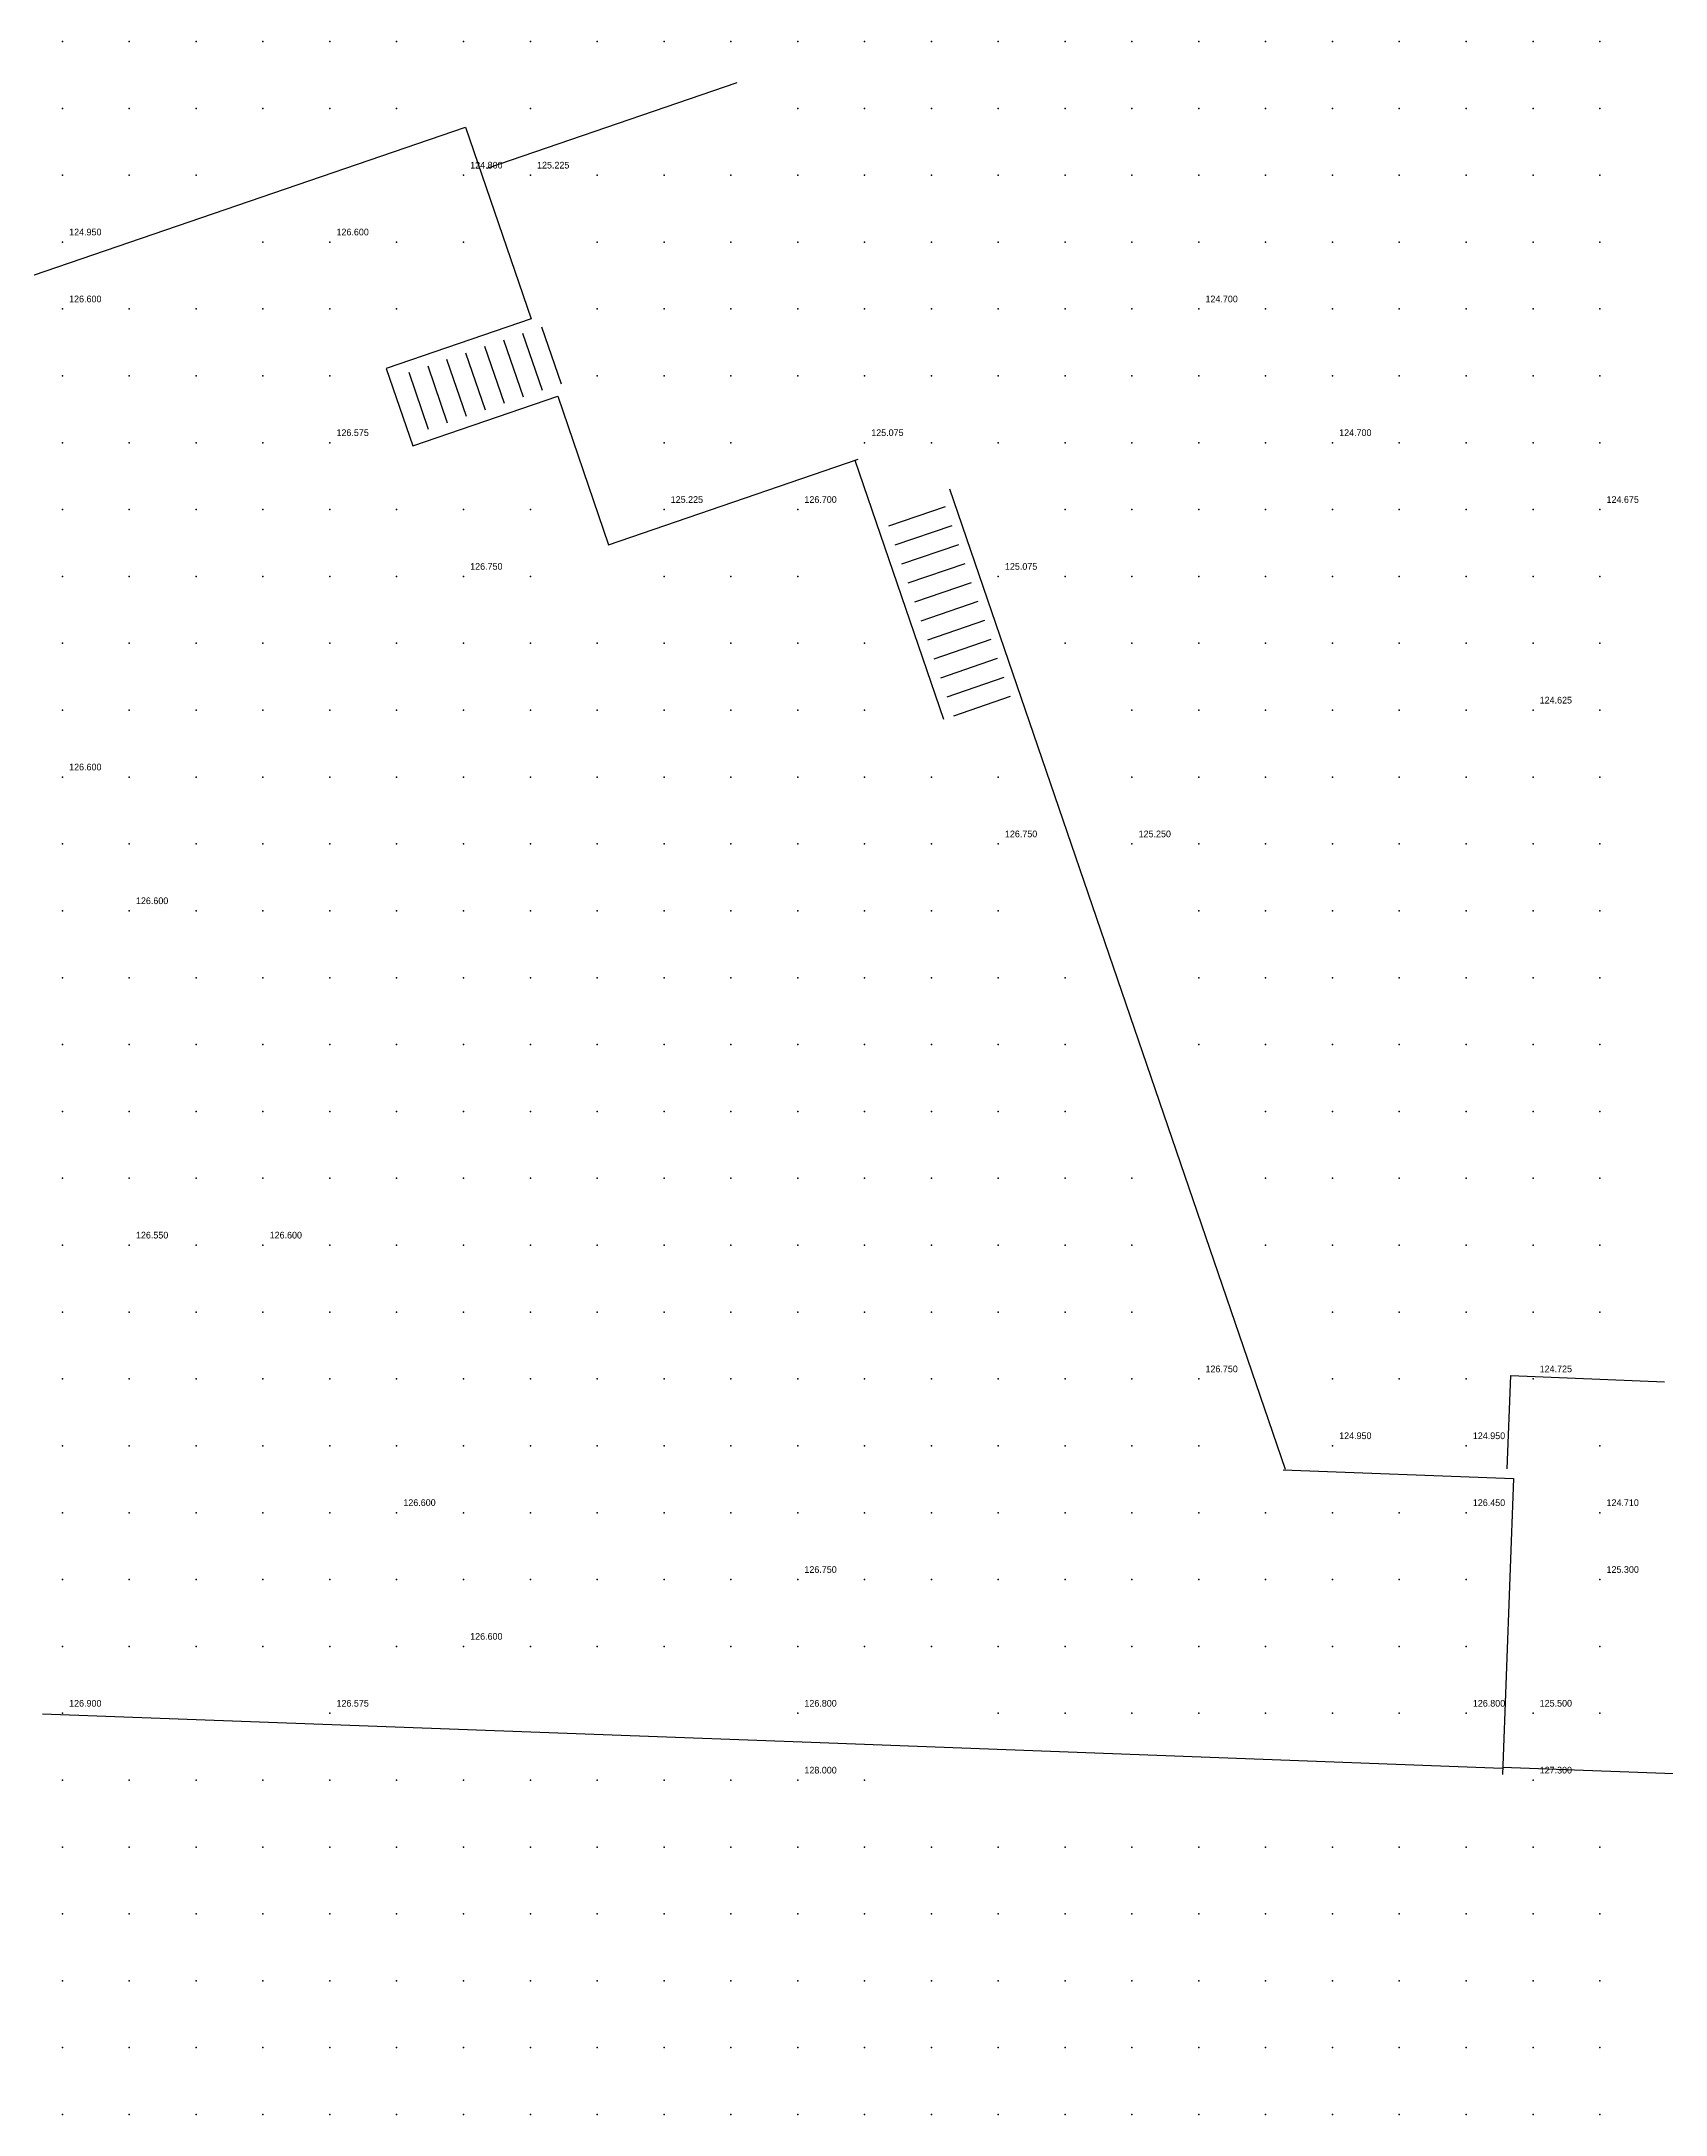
# Model space of a CAD drawing. Header units: metres. Extents: x 287878 to 288137, y 62805 to 63074.
# Drawn here: x 287902.69 to 287926.98, y 62980 to 63011 of the extents above; entities that cross this region are included whole.
import ezdxf

# ---------------------------------------------------------------- set-up
doc = ezdxf.new("R2010")
doc.units = ezdxf.units.M
for name, color, linetype in [('BARRIERS', 1, 'Continuous'), ('SURVEY_INTERP', 8, 'Continuous'), ('SURVEY_REAL', 3, 'Continuous')]:
    doc.layers.add(name, color=color, linetype=linetype)

msp = doc.modelspace()

# ---------------------------------------------------------------- linework, layer by layer
at = {"layer": 'BARRIERS'}
for p, q in [((287909.355, 63009.105), (287913.092, 63010.385)), ((287896.09, 63005.287), (287909.031, 63009.719)), ((287909.031, 63009.719), (287910.013, 63006.852)), ((287910.013, 63006.852), (287907.844, 63006.109)), ((287909.883, 63006.636), (287910.175, 63005.785)), ((287910.167, 63006.733), (287910.459, 63005.882)), ((287909.032, 63006.345), (287909.323, 63005.493)), ((287909.316, 63006.442), (287909.607, 63005.59)), ((287909.599, 63006.539), (287909.891, 63005.687)), ((287907.844, 63006.109), (287908.241, 63004.951)), ((287908.18, 63006.053), (287908.472, 63005.201)), ((287908.464, 63006.15), (287908.756, 63005.299)), ((287908.748, 63006.247), (287909.04, 63005.396)), ((287908.241, 63004.951), (287910.409, 63005.694)), ((287910.409, 63005.694), (287911.169, 63003.475)), ((287911.169, 63003.475), (287914.906, 63004.755)), ((287914.855, 63004.737), (287916.181, 63000.865)), ((287916.272, 63004.311), (287921.292, 62989.652)), ((287915.362, 63003.756), (287916.213, 63004.047)), ((287915.459, 63003.472), (287916.311, 63003.764)), ((287915.556, 63003.188), (287916.408, 63003.48)), ((287915.654, 63002.904), (287916.505, 63003.196)), ((287915.751, 63002.621), (287916.602, 63002.912)), ((287915.848, 63002.337), (287916.699, 63002.628)), ((287915.945, 63002.053), (287916.797, 63002.345)), ((287916.042, 63001.769), (287916.894, 63002.061)), ((287916.042, 63001.769), (287916.894, 63002.061)), ((287916.14, 63001.485), (287916.991, 63001.777)), ((287916.237, 63001.202), (287917.088, 63001.493)), ((287916.334, 63000.918), (287917.185, 63001.209)), ((287924.615, 62989.656), (287924.668, 62991.05)), ((287924.668, 62991.05), (287926.966, 62990.957)), ((287921.261, 62989.641), (287924.709, 62989.51)), ((287924.709, 62989.51), (287924.542, 62985.085)), ((287902.703, 62985.99), (287914.202, 62985.57)), ((287914.202, 62985.57), (287924.545, 62985.182)), ((287924.546, 62985.192), (287934.596, 62984.827))]:
    msp.add_line(p, q, dxfattribs=at)
at = {"layer": 'SURVEY_INTERP'}
for p in [(287903, 63011, 124.309), (287904, 63011, 124.139), (287905, 63011, 124.015), (287906, 63011, 123.935), (287907, 63011, 123.897), (287908, 63011, 123.898), (287909, 63011, 123.932), (287910, 63011, 123.986), (287911, 63011, 124.046), (287912, 63011, 124.116), (287913, 63011, 124.233), (287914, 63011, 124.443), (287916, 63011, 124.432), (287917, 63011, 124.167), (287918, 63011, 123.983), (287919, 63011, 123.879), (287920, 63011, 123.821), (287921, 63011, 123.782), (287922, 63011, 123.752), (287923, 63011, 123.73), (287924, 63011, 123.716), (287925, 63011, 123.705), (287926, 63011, 123.691), (287903, 63010, 124.367), (287904, 63010, 124.17), (287905, 63010, 124.028), (287906, 63010, 123.935), (287907, 63010, 123.883), (287908, 63010, 123.866), (287910, 63010, 123.911), (287914, 63010, 124.303), (287915, 63010, 124.412), (287916, 63010, 124.289), (287917, 63010, 124.106), (287918, 63010, 123.988), (287919, 63010, 123.935), (287920, 63010, 123.906), (287921, 63010, 123.866), (287922, 63010, 123.816), (287923, 63010, 123.771), (287924, 63010, 123.735), (287925, 63010, 123.707), (287926, 63010, 123.685), (287903, 63009, 124.353), (287904, 63009, 124.167), (287905, 63009, 124.025), (287911, 63009, 123.888), (287912, 63009, 123.943), (287913, 63009, 124.018), (287914, 63009, 124.102), (287915, 63009, 124.142), (287916, 63009, 124.099), (287917, 63009, 124.031), (287918, 63009, 124.01), (287919, 63009, 124.049), (287920, 63009, 124.077), (287921, 63009, 124.02), (287922, 63009, 123.926), (287923, 63009, 123.848), (287924, 63009, 123.791), (287925, 63009, 123.75), (287926, 63009, 123.719), (287906, 63008, 126.602), (287908, 63008, 126.603), (287909, 63008, 126.612), (287911, 63008, 123.825), (287912, 63008, 123.861), (287913, 63008, 123.908), (287914, 63008, 123.952), (287915, 63008, 123.976), (287916, 63008, 123.978), (287917, 63008, 123.991), (287918, 63008, 124.072), (287919, 63008, 124.26), (287920, 63008, 124.408), (287921, 63008, 124.259), (287922, 63008, 124.072), (287923, 63008, 123.957), (287924, 63008, 123.879), (287925, 63008, 123.827), (287926, 63008, 123.789), (287904, 63007, 126.601), (287905, 63007, 126.603), (287906, 63007, 126.602), (287907, 63007, 126.601), (287908, 63007, 126.606), (287911, 63007, 123.772), (287912, 63007, 123.795), (287913, 63007, 123.824), (287914, 63007, 123.854), (287915, 63007, 123.881), (287916, 63007, 123.911), (287917, 63007, 123.972), (287918, 63007, 124.116), (287919, 63007, 124.42), (287921, 63007, 124.431), (287922, 63007, 124.217), (287923, 63007, 124.094), (287924, 63007, 123.993), (287925, 63007, 123.935), (287926, 63007, 123.901), (287903, 63006, 126.601), (287904, 63006, 126.602), (287905, 63006, 126.602), (287906, 63006, 126.596), (287907, 63006, 126.591), (287911, 63006, 123.728), (287912, 63006, 123.744), (287913, 63006, 123.766), (287914, 63006, 123.792), (287915, 63006, 123.824), (287916, 63006, 123.868), (287917, 63006, 123.944), (287918, 63006, 124.079), (287919, 63006, 124.291), (287920, 63006, 124.443), (287921, 63006, 124.401), (287922, 63006, 124.435), (287923, 63006, 124.283), (287924, 63006, 124.119), (287925, 63006, 124.081), (287926, 63006, 124.079), (287903, 63005, 126.601), (287904, 63005, 126.603), (287905, 63005, 126.602), (287906, 63005, 126.59), (287912, 63005, 123.706), (287913, 63005, 123.726), (287916, 63005, 123.838), (287917, 63005, 123.909), (287918, 63005, 124.009), (287919, 63005, 124.133), (287920, 63005, 124.252), (287921, 63005, 124.447), (287923, 63005, 124.425), (287924, 63005, 124.213), (287925, 63005, 124.271), (287926, 63005, 124.384), (287903, 63004, 126.599), (287904, 63004, 126.604), (287905, 63004, 126.606), (287906, 63004, 126.603), (287907, 63004, 126.604), (287908, 63004, 126.653), (287909, 63004, 126.707), (287910, 63004, 126.7), (287918, 63004, 123.964), (287919, 63004, 124.051), (287920, 63004, 124.156), (287921, 63004, 124.312), (287922, 63004, 124.434), (287923, 63004, 124.312), (287924, 63004, 124.237), (287925, 63004, 124.409), (287903, 63003, 126.595), (287904, 63003, 126.603), (287905, 63003, 126.611), (287906, 63003, 126.621), (287907, 63003, 126.645), (287908, 63003, 126.706), (287910, 63003, 126.723), (287912, 63003, 126.675), (287913, 63003, 126.67), (287914, 63003, 126.671), (287918, 63003, 123.964), (287919, 63003, 124.028), (287920, 63003, 124.088), (287921, 63003, 124.152), (287922, 63003, 124.193), (287923, 63003, 124.192), (287924, 63003, 124.227), (287925, 63003, 124.33), (287926, 63003, 124.418), (287903, 63002, 126.591), (287904, 63002, 126.601), (287905, 63002, 126.611), (287906, 63002, 126.626), (287907, 63002, 126.652), (287908, 63002, 126.694), (287909, 63002, 126.721), (287910, 63002, 126.709), (287911, 63002, 126.688), (287912, 63002, 126.675), (287913, 63002, 126.673), (287914, 63002, 126.677), (287915, 63002, 126.686), (287918, 63002, 124.04), (287919, 63002, 124.094), (287920, 63002, 124.104), (287921, 63002, 124.102), (287922, 63002, 124.114), (287923, 63002, 124.166), (287924, 63002, 124.292), (287925, 63002, 124.4), (287926, 63002, 124.323), (287903, 63001, 126.594), (287904, 63001, 126.6), (287905, 63001, 126.608), (287906, 63001, 126.621), (287907, 63001, 126.641), (287908, 63001, 126.665), (287909, 63001, 126.682), (287910, 63001, 126.682), (287911, 63001, 126.675), (287912, 63001, 126.672), (287913, 63001, 126.674), (287914, 63001, 126.684), (287915, 63001, 126.699), (287919, 63001, 124.332), (287920, 63001, 124.261), (287921, 63001, 124.149), (287922, 63001, 124.106), (287923, 63001, 124.168), (287924, 63001, 124.388), (287926, 63001, 124.386), (287904, 63000, 126.6), (287905, 63000, 126.605), (287906, 63000, 126.615), (287907, 63000, 126.629), (287908, 63000, 126.644), (287909, 63000, 126.656), (287910, 63000, 126.662), (287911, 63000, 126.664), (287912, 63000, 126.667), (287913, 63000, 126.675), (287914, 63000, 126.69), (287915, 63000, 126.711), (287916, 63000, 126.732), (287917, 63000, 126.741), (287919, 63000, 124.844), (287920, 63000, 124.594), (287921, 63000, 124.26), (287922, 63000, 124.111), (287923, 63000, 124.123), (287924, 63000, 124.26), (287925, 63000, 124.378), (287926, 63000, 124.257), (287903, 62999, 126.598), (287904, 62999, 126.6), (287905, 62999, 126.603), (287906, 62999, 126.61), (287907, 62999, 126.62), (287908, 62999, 126.631), (287909, 62999, 126.641), (287910, 62999, 126.649), (287911, 62999, 126.655), (287912, 62999, 126.662), (287913, 62999, 126.674), (287914, 62999, 126.691), (287915, 62999, 126.716), (287916, 62999, 126.74), (287920, 62999, 124.843), (287921, 62999, 124.33), (287922, 62999, 124.097), (287923, 62999, 124.044), (287924, 62999, 124.077), (287925, 62999, 124.105), (287926, 62999, 124.071), (287903, 62998, 126.599), (287905, 62998, 126.601), (287906, 62998, 126.606), (287907, 62998, 126.614), (287908, 62998, 126.623), (287909, 62998, 126.632), (287910, 62998, 126.64), (287911, 62998, 126.648), (287912, 62998, 126.658), (287913, 62998, 126.67), (287914, 62998, 126.688), (287915, 62998, 126.71), (287916, 62998, 126.731), (287917, 62998, 126.74), (287920, 62998, 124.61), (287921, 62998, 124.244), (287922, 62998, 124.04), (287923, 62998, 123.964), (287924, 62998, 123.95), (287925, 62998, 123.947), (287926, 62998, 123.932), (287903, 62997, 126.598), (287904, 62997, 126.599), (287905, 62997, 126.601), (287906, 62997, 126.604), (287907, 62997, 126.61), (287908, 62997, 126.618), (287909, 62997, 126.626), (287910, 62997, 126.634), (287911, 62997, 126.643), (287912, 62997, 126.653), (287913, 62997, 126.665), (287914, 62997, 126.68), (287915, 62997, 126.697), (287916, 62997, 126.712), (287917, 62997, 126.719), (287918, 62997, 126.716), (287920, 62997, 124.245), (287921, 62997, 124.076), (287922, 62997, 123.953), (287923, 62997, 123.891), (287924, 62997, 123.866), (287925, 62997, 123.854), (287926, 62997, 123.842), (287903, 62996, 126.594), (287904, 62996, 126.595), (287905, 62996, 126.597), (287906, 62996, 126.601), (287907, 62996, 126.606), (287908, 62996, 126.613), (287909, 62996, 126.621), (287910, 62996, 126.63), (287911, 62996, 126.639), (287912, 62996, 126.649), (287913, 62996, 126.66), (287914, 62996, 126.673), (287915, 62996, 126.685), (287916, 62996, 126.695), (287917, 62996, 126.701), (287918, 62996, 126.701), (287920, 62996, 123.999), (287921, 62996, 123.931), (287922, 62996, 123.87), (287923, 62996, 123.833), (287924, 62996, 123.815), (287925, 62996, 123.805), (287926, 62996, 123.796), (287903, 62995, 126.585), (287904, 62995, 126.585), (287905, 62995, 126.59), (287906, 62995, 126.597), (287907, 62995, 126.602), (287908, 62995, 126.609), (287909, 62995, 126.617), (287910, 62995, 126.626), (287911, 62995, 126.636), (287912, 62995, 126.646), (287913, 62995, 126.657), (287914, 62995, 126.667), (287915, 62995, 126.677), (287916, 62995, 126.685), (287917, 62995, 126.691), (287918, 62995, 126.693), (287921, 62995, 123.836), (287922, 62995, 123.814), (287923, 62995, 123.802), (287924, 62995, 123.798), (287925, 62995, 123.798), (287926, 62995, 123.796), (287903, 62994, 126.571), (287904, 62994, 126.566), (287905, 62994, 126.582), (287906, 62994, 126.596), (287907, 62994, 126.6), (287908, 62994, 126.606), (287909, 62994, 126.615), (287910, 62994, 126.624), (287911, 62994, 126.634), (287912, 62994, 126.645), (287913, 62994, 126.655), (287914, 62994, 126.665), (287915, 62994, 126.674), (287916, 62994, 126.682), (287917, 62994, 126.688), (287918, 62994, 126.693), (287919, 62994, 126.696), (287921, 62994, 123.788), (287922, 62994, 123.792), (287923, 62994, 123.802), (287924, 62994, 123.819), (287925, 62994, 123.836), (287926, 62994, 123.848), (287903, 62993, 126.562), (287905, 62993, 126.579), (287907, 62993, 126.599), (287908, 62993, 126.605), (287909, 62993, 126.614), (287910, 62993, 126.623), (287911, 62993, 126.634), (287912, 62993, 126.646), (287913, 62993, 126.657), (287914, 62993, 126.667), (287915, 62993, 126.675), (287916, 62993, 126.683), (287917, 62993, 126.691), (287918, 62993, 126.7), (287919, 62993, 126.709), (287921, 62993, 123.777), (287922, 62993, 123.802), (287923, 62993, 123.838), (287924, 62993, 123.882), (287925, 62993, 123.926), (287926, 62993, 123.96), (287903, 62992, 126.57), (287904, 62992, 126.565), (287905, 62992, 126.582), (287906, 62992, 126.596), (287907, 62992, 126.6), (287908, 62992, 126.606), (287909, 62992, 126.613), (287910, 62992, 126.623), (287911, 62992, 126.635), (287912, 62992, 126.649), (287913, 62992, 126.662), (287914, 62992, 126.673), (287915, 62992, 126.68), (287916, 62992, 126.687), (287917, 62992, 126.696), (287918, 62992, 126.709), (287919, 62992, 126.727), (287922, 62992, 123.84), (287923, 62992, 123.908), (287924, 62992, 123.99), (287925, 62992, 124.072), (287926, 62992, 124.135), (287903, 62991, 126.582), (287904, 62991, 126.582), (287905, 62991, 126.589), (287906, 62991, 126.597), (287907, 62991, 126.602), (287908, 62991, 126.606), (287909, 62991, 126.612), (287910, 62991, 126.623), (287911, 62991, 126.637), (287912, 62991, 126.655), (287913, 62991, 126.672), (287914, 62991, 126.684), (287915, 62991, 126.69), (287916, 62991, 126.693), (287917, 62991, 126.699), (287918, 62991, 126.714), (287919, 62991, 126.736), (287922, 62991, 123.896), (287923, 62991, 124.003), (287924, 62991, 124.137), (287903, 62990, 126.592), (287904, 62990, 126.593), (287905, 62990, 126.596), (287906, 62990, 126.601), (287907, 62990, 126.603), (287908, 62990, 126.603), (287909, 62990, 126.608), (287910, 62990, 126.62), (287911, 62990, 126.639), (287912, 62990, 126.665), (287913, 62990, 126.691), (287914, 62990, 126.705), (287915, 62990, 126.705), (287916, 62990, 126.7), (287917, 62990, 126.7), (287918, 62990, 126.709), (287919, 62990, 126.724), (287920, 62990, 126.731), (287926, 62990, 124.596), (287903, 62989, 126.598), (287904, 62989, 126.6), (287905, 62989, 126.602), (287906, 62989, 126.603), (287907, 62989, 126.602), (287909, 62989, 126.605), (287910, 62989, 126.618), (287911, 62989, 126.641), (287912, 62989, 126.677), (287913, 62989, 126.716), (287914, 62989, 126.734), (287915, 62989, 126.725), (287916, 62989, 126.709), (287917, 62989, 126.7), (287918, 62989, 126.7), (287919, 62989, 126.703), (287920, 62989, 126.697), (287921, 62989, 126.667), (287922, 62989, 126.601), (287923, 62989, 126.506), (287903, 62988, 126.603), (287904, 62988, 126.604), (287905, 62988, 126.605), (287906, 62988, 126.605), (287907, 62988, 126.604), (287908, 62988, 126.603), (287909, 62988, 126.605), (287910, 62988, 126.613), (287911, 62988, 126.638), (287912, 62988, 126.682), (287913, 62988, 126.73), (287915, 62988, 126.736), (287916, 62988, 126.714), (287917, 62988, 126.7), (287918, 62988, 126.693), (287919, 62988, 126.689), (287920, 62988, 126.679), (287921, 62988, 126.658), (287922, 62988, 126.622), (287923, 62988, 126.57), (287924, 62988, 126.531), (287903, 62987, 126.607), (287904, 62987, 126.608), (287905, 62987, 126.608), (287906, 62987, 126.608), (287907, 62987, 126.607), (287908, 62987, 126.604), (287910, 62987, 126.609), (287911, 62987, 126.634), (287912, 62987, 126.675), (287913, 62987, 126.716), (287914, 62987, 126.734), (287915, 62987, 126.726), (287916, 62987, 126.709), (287917, 62987, 126.696), (287918, 62987, 126.688), (287919, 62987, 126.683), (287920, 62987, 126.678), (287921, 62987, 126.672), (287922, 62987, 126.675), (287923, 62987, 126.7), (287924, 62987, 126.728), (287926, 62987, 124.878), (287917, 62986, 126.691), (287918, 62986, 126.685), (287919, 62986, 126.682), (287920, 62986, 126.682), (287921, 62986, 126.689), (287922, 62986, 126.714), (287923, 62986, 126.764), (287926, 62986, 124.429), (287903, 62985, 128.064), (287904, 62985, 126.83), (287905, 62985, 125.79), (287906, 62985, 125.105), (287907, 62985, 124.707), (287908, 62985, 124.528), (287909, 62985, 124.542), (287910, 62985, 124.767), (287911, 62985, 125.272), (287912, 62985, 126.153), (287913, 62985, 127.329), (287915, 62985, 127.293), (287903, 62984, 127.581), (287904, 62984, 126.56), (287905, 62984, 125.644), (287906, 62984, 125.016), (287907, 62984, 124.645), (287908, 62984, 124.478), (287909, 62984, 124.494), (287910, 62984, 124.705), (287911, 62984, 125.161), (287912, 62984, 125.913), (287913, 62984, 126.841), (287914, 62984, 127.325), (287915, 62984, 126.787), (287916, 62984, 125.754), (287917, 62984, 124.893), (287918, 62984, 124.336), (287919, 62984, 124.008), (287920, 62984, 123.828), (287921, 62984, 123.745), (287922, 62984, 123.728), (287923, 62984, 123.753), (287924, 62984, 123.799), (287925, 62984, 123.844), (287926, 62984, 123.866), (287903, 62983, 126.586), (287904, 62983, 125.943), (287905, 62983, 125.3), (287906, 62983, 124.816), (287907, 62983, 124.514), (287908, 62983, 124.372), (287909, 62983, 124.381), (287910, 62983, 124.542), (287911, 62983, 124.873), (287912, 62983, 125.365), (287913, 62983, 125.886), (287914, 62983, 126.112), (287915, 62983, 125.81), (287916, 62983, 125.197), (287917, 62983, 124.612), (287918, 62983, 124.185), (287919, 62983, 123.909), (287920, 62983, 123.745), (287921, 62983, 123.659), (287922, 62983, 123.626), (287923, 62983, 123.628), (287924, 62983, 123.648), (287925, 62983, 123.671), (287926, 62983, 123.686), (287903, 62982, 125.653), (287904, 62982, 125.29), (287905, 62982, 124.889), (287906, 62982, 124.557), (287907, 62982, 124.334), (287908, 62982, 124.223), (287909, 62982, 124.221), (287910, 62982, 124.326), (287911, 62982, 124.531), (287912, 62982, 124.804), (287913, 62982, 125.055), (287914, 62982, 125.139), (287915, 62982, 124.975), (287916, 62982, 124.641), (287917, 62982, 124.283), (287918, 62982, 123.989), (287919, 62982, 123.778), (287920, 62982, 123.642), (287921, 62982, 123.562), (287922, 62982, 123.523), (287923, 62982, 123.512), (287924, 62982, 123.516), (287925, 62982, 123.527), (287926, 62982, 123.539), (287903, 62981, 124.939), (287904, 62981, 124.737), (287905, 62981, 124.498), (287906, 62981, 124.285), (287907, 62981, 124.131), (287908, 62981, 124.048), (287909, 62981, 124.037), (287910, 62981, 124.095), (287911, 62981, 124.208), (287912, 62981, 124.347), (287913, 62981, 124.459), (287914, 62981, 124.481), (287915, 62981, 124.383), (287916, 62981, 124.195), (287917, 62981, 123.98), (287918, 62981, 123.785), (287919, 62981, 123.633), (287920, 62981, 123.526), (287921, 62981, 123.457), (287922, 62981, 123.418), (287923, 62981, 123.401), (287924, 62981, 123.398), (287925, 62981, 123.402), (287926, 62981, 123.411), (287903, 62980, 124.412), (287904, 62980, 124.3), (287905, 62980, 124.159), (287906, 62980, 124.026), (287907, 62980, 123.923), (287908, 62980, 123.863), (287909, 62980, 123.847), (287910, 62980, 123.873), (287911, 62980, 123.929), (287912, 62980, 123.994), (287913, 62980, 124.038), (287914, 62980, 124.034), (287915, 62980, 123.97), (287916, 62980, 123.857), (287917, 62980, 123.723), (287918, 62980, 123.595), (287919, 62980, 123.487), (287920, 62980, 123.405), (287921, 62980, 123.349), (287922, 62980, 123.313), (287923, 62980, 123.295), (287924, 62980, 123.287), (287925, 62980, 123.288), (287926, 62980, 123.295)]:
    msp.add_point(p, dxfattribs=at)
at = {"layer": 'SURVEY_REAL'}
for p in [(287915, 63011, 124.65), (287909, 63009, 124.8), (287910, 63009, 125.225), (287903, 63008, 124.95), (287907, 63008, 126.6), (287903, 63007, 126.6), (287920, 63007, 124.7), (287907, 63005, 126.575), (287915, 63005, 125.075), (287922, 63005, 124.7), (287912, 63004, 125.225), (287914, 63004, 126.7), (287926, 63004, 124.675), (287909, 63003, 126.75), (287917, 63003, 125.075), (287925, 63001, 124.625), (287903, 63000, 126.6), (287917, 62999, 126.75), (287919, 62999, 125.25), (287904, 62998, 126.6), (287904, 62993, 126.55), (287906, 62993, 126.6), (287920, 62991, 126.75), (287925, 62991, 124.725), (287922, 62990, 124.95), (287924, 62990, 124.95), (287908, 62989, 126.6), (287924, 62989, 126.45), (287926, 62989, 124.71), (287914, 62988, 126.75), (287926, 62988, 125.3), (287909, 62987, 126.6), (287903, 62986, 126.9), (287907, 62986, 126.575), (287914, 62986, 126.8), (287924, 62986, 126.8), (287925, 62986, 125.5), (287914, 62985, 128), (287925, 62985, 127.3)]:
    msp.add_point(p, dxfattribs=at)

# ---------------------------------------------------------------- texts
for s, p in [('124.800', (287909.1, 63009.1, 124.8)), ('125.225', (287910.1, 63009.1, 125.225)), ('124.950', (287903.1, 63008.1, 124.95)), ('126.600', (287907.1, 63008.1, 126.6)), ('126.600', (287903.1, 63007.1, 126.6)), ('124.700', (287920.1, 63007.1, 124.7)), ('126.575', (287907.1, 63005.1, 126.575)), ('125.075', (287915.1, 63005.1, 125.075)), ('124.700', (287922.1, 63005.1, 124.7)), ('125.225', (287912.1, 63004.1, 125.225)), ('126.700', (287914.1, 63004.1, 126.7)), ('124.675', (287926.1, 63004.1, 124.675)), ('126.750', (287909.1, 63003.1, 126.75)), ('125.075', (287917.1, 63003.1, 125.075)), ('124.625', (287925.1, 63001.1, 124.625)), ('126.600', (287903.1, 63000.1, 126.6)), ('126.750', (287917.1, 62999.1, 126.75)), ('125.250', (287919.1, 62999.1, 125.25)), ('126.600', (287904.1, 62998.1, 126.6)), ('126.550', (287904.1, 62993.1, 126.55)), ('126.600', (287906.1, 62993.1, 126.6)), ('126.750', (287920.1, 62991.1, 126.75)), ('124.725', (287925.1, 62991.1, 124.725)), ('124.950', (287922.1, 62990.1, 124.95)), ('124.950', (287924.1, 62990.1, 124.95)), ('126.600', (287908.1, 62989.1, 126.6)), ('126.450', (287924.1, 62989.1, 126.45)), ('124.710', (287926.1, 62989.1, 124.71)), ('126.750', (287914.1, 62988.1, 126.75)), ('125.300', (287926.1, 62988.1, 125.3)), ('126.600', (287909.1, 62987.1, 126.6)), ('126.900', (287903.1, 62986.1, 126.9)), ('126.575', (287907.1, 62986.1, 126.575)), ('126.800', (287914.1, 62986.1, 126.8)), ('126.800', (287924.1, 62986.1, 126.8)), ('125.500', (287925.1, 62986.1, 125.5)), ('128.000', (287914.1, 62985.1, 128)), ('127.300', (287925.1, 62985.1, 127.3))]:
    msp.add_text(s, height=0.1, dxfattribs=at).set_placement(p)

doc.saveas('drawing.dxf')
